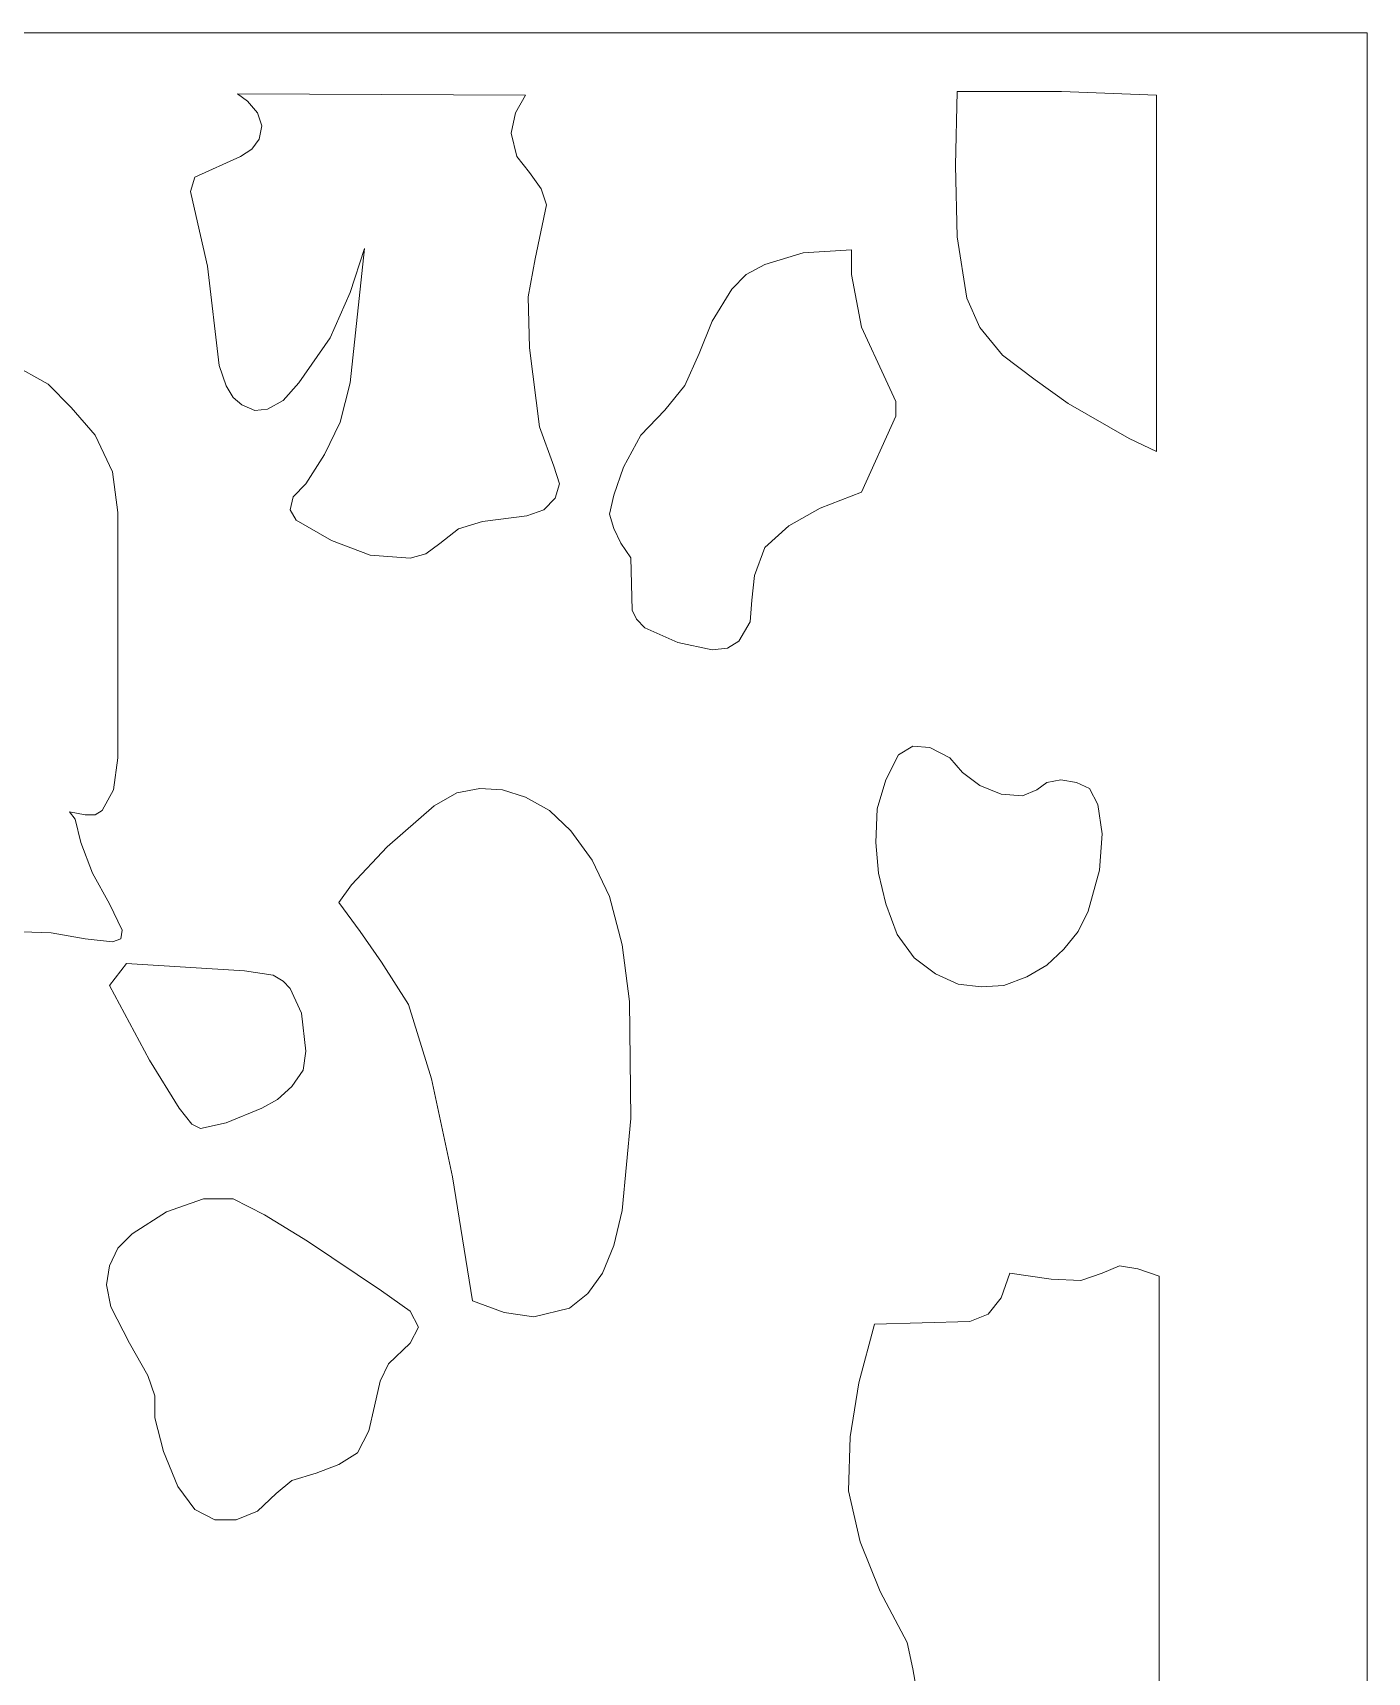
# Model space of a CAD drawing. Header units: centimetres. Extents: x 14.6 to 27.5, y -9.5 to 9.4.
# Drawn here: x 18.731 to 20.903, y 6.737 to 9.406 of the extents above; entities that cross this region are included whole.
import ezdxf

# ---------------------------------------------------------------- set-up
doc = ezdxf.new("R2010")
doc.units = ezdxf.units.CM
doc.header["$MEASUREMENT"] = 0
doc.layers.add('layer 1', color=7, linetype='Continuous')

msp = doc.modelspace()

# ---------------------------------------------------------------- linework, layer by layer
at = {"layer": 'layer 1', "color": 7, "lineweight": 9}
for points, knots in [([(20.90325, -9.49904), (20.90325, -9.49904), (14.60139, -9.50001), (14.60139, -9.50001), (14.60139, -9.50001), (14.60139, -9.50001), (14.60139, 9.40559), (14.60139, 9.40559), (14.60139, 9.40559), (14.60139, 9.40559), (20.90325, 9.40559), (20.90325, 9.40559), (20.90325, 9.40559), (20.90325, 9.40559), (20.90325, -9.49904), (20.90325, -9.49904)], [0, 0, 0, 0, 0.2, 0.2, 0.2, 0.2, 0.4, 0.4, 0.4, 0.4, 0.6, 0.6, 0.6, 0.6, 1, 1, 1, 1]), ([(19.17584, 8.67165), (19.17584, 8.67165), (19.20595, 8.7193), (19.20595, 8.7193), (19.20595, 8.7193), (19.20595, 8.7193), (19.2315, 8.7716), (19.2315, 8.7716), (19.2315, 8.7716), (19.2315, 8.7716), (19.24796, 8.83571), (19.24796, 8.83571), (19.24796, 8.83571), (19.24796, 8.83571), (19.27107, 9.05441), (19.27107, 9.05441), (19.27107, 9.05441), (19.27107, 9.05441), (19.24796, 8.98312), (19.24796, 8.98312), (19.24796, 8.98312), (19.24796, 8.98312), (19.2154, 8.90932), (19.2154, 8.90932), (19.2154, 8.90932), (19.2154, 8.90932), (19.16428, 8.83571), (19.16428, 8.83571), (19.16428, 8.83571), (19.16428, 8.83571), (19.13873, 8.80724), (19.13873, 8.80724), (19.13873, 8.80724), (19.13873, 8.80724), (19.11317, 8.79291), (19.11317, 8.79291), (19.11317, 8.79291), (19.11317, 8.79291), (19.09251, 8.79058), (19.09251, 8.79058), (19.09251, 8.79058), (19.09251, 8.79058), (19.07151, 8.80007), (19.07151, 8.80007), (19.07151, 8.80007), (19.07151, 8.80007), (19.0575, 8.81189), (19.0575, 8.81189), (19.0575, 8.81189), (19.0575, 8.81189), (19.04595, 8.83087), (19.04595, 8.83087), (19.04595, 8.83087), (19.04595, 8.83087), (19.0344, 8.86419), (19.0344, 8.86419), (19.0344, 8.86419), (19.0344, 8.86419), (19.01584, 9.02574), (19.01584, 9.02574), (19.01584, 9.02574), (19.01584, 9.02574), (18.99728, 9.10671), (18.99728, 9.10671), (18.99728, 9.10671), (18.99728, 9.10671), (18.98818, 9.147), (18.98818, 9.147), (18.98818, 9.147), (18.98818, 9.147), (18.99518, 9.17082), (18.99518, 9.17082), (18.99518, 9.17082), (18.99518, 9.17082), (19.06941, 9.20414), (19.06941, 9.20414), (19.06941, 9.20414), (19.06941, 9.20414), (19.08796, 9.21596), (19.08796, 9.21596), (19.08796, 9.21596), (19.08796, 9.21596), (19.09951, 9.23262), (19.09951, 9.23262), (19.09951, 9.23262), (19.09951, 9.23262), (19.10407, 9.25392), (19.10407, 9.25392), (19.10407, 9.25392), (19.10407, 9.25392), (19.09706, 9.27542), (19.09706, 9.27542), (19.09706, 9.27542), (19.09706, 9.27542), (19.08096, 9.29441), (19.08096, 9.29441), (19.08096, 9.29441), (19.08096, 9.29441), (19.0645, 9.30622), (19.0645, 9.30622), (19.0645, 9.30622), (19.0645, 9.30622), (19.53294, 9.3039), (19.53294, 9.3039), (19.53294, 9.3039), (19.53294, 9.3039), (19.51684, 9.27542), (19.51684, 9.27542), (19.51684, 9.27542), (19.51684, 9.27542), (19.50984, 9.24211), (19.50984, 9.24211), (19.50984, 9.24211), (19.50984, 9.24211), (19.51894, 9.20414), (19.51894, 9.20414), (19.51894, 9.20414), (19.51894, 9.20414), (19.53994, 9.17799), (19.53994, 9.17799), (19.53994, 9.17799), (19.53994, 9.17799), (19.5585, 9.15184), (19.5585, 9.15184), (19.5585, 9.15184), (19.5585, 9.15184), (19.5676, 9.12569), (19.5676, 9.12569), (19.5676, 9.12569), (19.5676, 9.12569), (19.54905, 9.03775), (19.54905, 9.03775), (19.54905, 9.03775), (19.54905, 9.03775), (19.53749, 8.97596), (19.53749, 8.97596), (19.53749, 8.97596), (19.53749, 8.97596), (19.53994, 8.89266), (19.53994, 8.89266), (19.53994, 8.89266), (19.53994, 8.89266), (19.55605, 8.76443), (19.55605, 8.76443), (19.55605, 8.76443), (19.55605, 8.76443), (19.57951, 8.70031), (19.57951, 8.70031), (19.57951, 8.70031), (19.57951, 8.70031), (19.58861, 8.67165), (19.58861, 8.67165), (19.58861, 8.67165), (19.58861, 8.67165), (19.58161, 8.64801), (19.58161, 8.64801), (19.58161, 8.64801), (19.58161, 8.64801), (19.56305, 8.62903), (19.56305, 8.62903), (19.56305, 8.62903), (19.56305, 8.62903), (19.53539, 8.61954), (19.53539, 8.61954), (19.53539, 8.61954), (19.53539, 8.61954), (19.46327, 8.61005), (19.46327, 8.61005), (19.46327, 8.61005), (19.46327, 8.61005), (19.42406, 8.59804), (19.42406, 8.59804), (19.42406, 8.59804), (19.42406, 8.59804), (19.39395, 8.57421), (19.39395, 8.57421), (19.39395, 8.57421), (19.39395, 8.57421), (19.37084, 8.55775), (19.37084, 8.55775), (19.37084, 8.55775), (19.37084, 8.55775), (19.34529, 8.55058), (19.34529, 8.55058), (19.34529, 8.55058), (19.34529, 8.55058), (19.28017, 8.55523), (19.28017, 8.55523), (19.28017, 8.55523), (19.28017, 8.55523), (19.2175, 8.57906), (19.2175, 8.57906), (19.2175, 8.57906), (19.2175, 8.57906), (19.15973, 8.61237), (19.15973, 8.61237), (19.15973, 8.61237), (19.15973, 8.61237), (19.15028, 8.62903), (19.15028, 8.62903), (19.15028, 8.62903), (19.15028, 8.62903), (19.15518, 8.65034), (19.15518, 8.65034), (19.15518, 8.65034), (19.15518, 8.65034), (19.17584, 8.67165), (19.17584, 8.67165)], [0, 0, 0, 0, 0.0188679, 0.0188679, 0.0188679, 0.0188679, 0.0377358, 0.0377358, 0.0377358, 0.0377358, 0.0566038, 0.0566038, 0.0566038, 0.0566038, 0.0754717, 0.0754717, 0.0754717, 0.0754717, 0.0943396, 0.0943396, 0.0943396, 0.0943396, 0.1132075, 0.1132075, 0.1132075, 0.1132075, 0.1320755, 0.1320755, 0.1320755, 0.1320755, 0.1509434, 0.1509434, 0.1509434, 0.1509434, 0.1698113, 0.1698113, 0.1698113, 0.1698113, 0.1886792, 0.1886792, 0.1886792, 0.1886792, 0.2075472, 0.2075472, 0.2075472, 0.2075472, 0.2264151, 0.2264151, 0.2264151, 0.2264151, 0.245283, 0.245283, 0.245283, 0.245283, 0.2641509, 0.2641509, 0.2641509, 0.2641509, 0.2830189, 0.2830189, 0.2830189, 0.2830189, 0.3018868, 0.3018868, 0.3018868, 0.3018868, 0.3207547, 0.3207547, 0.3207547, 0.3207547, 0.3396226, 0.3396226, 0.3396226, 0.3396226, 0.3584906, 0.3584906, 0.3584906, 0.3584906, 0.3773585, 0.3773585, 0.3773585, 0.3773585, 0.3962264, 0.3962264, 0.3962264, 0.3962264, 0.4150943, 0.4150943, 0.4150943, 0.4150943, 0.4339623, 0.4339623, 0.4339623, 0.4339623, 0.4528302, 0.4528302, 0.4528302, 0.4528302, 0.4716981, 0.4716981, 0.4716981, 0.4716981, 0.490566, 0.490566, 0.490566, 0.490566, 0.509434, 0.509434, 0.509434, 0.509434, 0.5283019, 0.5283019, 0.5283019, 0.5283019, 0.5471698, 0.5471698, 0.5471698, 0.5471698, 0.5660377, 0.5660377, 0.5660377, 0.5660377, 0.5849057, 0.5849057, 0.5849057, 0.5849057, 0.6037736, 0.6037736, 0.6037736, 0.6037736, 0.6226415, 0.6226415, 0.6226415, 0.6226415, 0.6415094, 0.6415094, 0.6415094, 0.6415094, 0.6603774, 0.6603774, 0.6603774, 0.6603774, 0.6792453, 0.6792453, 0.6792453, 0.6792453, 0.6981132, 0.6981132, 0.6981132, 0.6981132, 0.7169811, 0.7169811, 0.7169811, 0.7169811, 0.7358491, 0.7358491, 0.7358491, 0.7358491, 0.754717, 0.754717, 0.754717, 0.754717, 0.7735849, 0.7735849, 0.7735849, 0.7735849, 0.7924528, 0.7924528, 0.7924528, 0.7924528, 0.8113208, 0.8113208, 0.8113208, 0.8113208, 0.8301887, 0.8301887, 0.8301887, 0.8301887, 0.8490566, 0.8490566, 0.8490566, 0.8490566, 0.8679245, 0.8679245, 0.8679245, 0.8679245, 0.8867925, 0.8867925, 0.8867925, 0.8867925, 0.9056604, 0.9056604, 0.9056604, 0.9056604, 0.9245283, 0.9245283, 0.9245283, 0.9245283, 0.9433962, 0.9433962, 0.9433962, 0.9433962, 0.9622642, 0.9622642, 0.9622642, 0.9622642, 1, 1, 1, 1]), ([(20.56014, 9.3039), (20.56014, 9.3039), (20.56014, 8.72395), (20.56014, 8.72395), (20.56014, 8.72395), (20.56014, 8.72395), (20.51603, 8.74545), (20.51603, 8.74545), (20.51603, 8.74545), (20.51603, 8.74545), (20.41625, 8.8024), (20.41625, 8.8024), (20.41625, 8.8024), (20.41625, 8.8024), (20.36304, 8.84056), (20.36304, 8.84056), (20.36304, 8.84056), (20.36304, 8.84056), (20.30982, 8.88085), (20.30982, 8.88085), (20.30982, 8.88085), (20.30982, 8.88085), (20.27271, 8.92598), (20.27271, 8.92598), (20.27271, 8.92598), (20.27271, 8.92598), (20.2517, 8.97363), (20.2517, 8.97363), (20.2517, 8.97363), (20.2517, 8.97363), (20.2356, 9.07339), (20.2356, 9.07339), (20.2356, 9.07339), (20.2356, 9.07339), (20.23315, 9.18981), (20.23315, 9.18981), (20.23315, 9.18981), (20.23315, 9.18981), (20.23595, 9.31029), (20.23595, 9.31029), (20.23595, 9.31029), (20.23595, 9.31029), (20.4054, 9.31029), (20.4054, 9.31029), (20.4054, 9.31029), (20.4054, 9.31029), (20.56014, 9.3039), (20.56014, 9.3039)], [0, 0, 0, 0, 0.0769231, 0.0769231, 0.0769231, 0.0769231, 0.1538462, 0.1538462, 0.1538462, 0.1538462, 0.2307692, 0.2307692, 0.2307692, 0.2307692, 0.3076923, 0.3076923, 0.3076923, 0.3076923, 0.3846154, 0.3846154, 0.3846154, 0.3846154, 0.4615385, 0.4615385, 0.4615385, 0.4615385, 0.5384615, 0.5384615, 0.5384615, 0.5384615, 0.6153846, 0.6153846, 0.6153846, 0.6153846, 0.6923077, 0.6923077, 0.6923077, 0.6923077, 0.7692308, 0.7692308, 0.7692308, 0.7692308, 0.8461538, 0.8461538, 0.8461538, 0.8461538, 1, 1, 1, 1]), ([(19.88059, 8.41557), (19.88059, 8.41557), (19.89915, 8.44656), (19.89915, 8.44656), (19.89915, 8.44656), (19.89915, 8.44656), (19.9016, 8.4822), (19.9016, 8.4822), (19.9016, 8.4822), (19.9016, 8.4822), (19.90615, 8.52249), (19.90615, 8.52249), (19.90615, 8.52249), (19.90615, 8.52249), (19.92261, 8.56763), (19.92261, 8.56763), (19.92261, 8.56763), (19.92261, 8.56763), (19.96182, 8.60327), (19.96182, 8.60327), (19.96182, 8.60327), (19.96182, 8.60327), (20.01293, 8.63194), (20.01293, 8.63194), (20.01293, 8.63194), (20.01293, 8.63194), (20.08015, 8.65809), (20.08015, 8.65809), (20.08015, 8.65809), (20.08015, 8.65809), (20.13582, 8.78148), (20.13582, 8.78148), (20.13582, 8.78148), (20.13582, 8.78148), (20.13582, 8.8053), (20.13582, 8.8053), (20.13582, 8.8053), (20.13582, 8.8053), (20.11971, 8.84094), (20.11971, 8.84094), (20.11971, 8.84094), (20.11971, 8.84094), (20.08015, 8.92656), (20.08015, 8.92656), (20.08015, 8.92656), (20.08015, 8.92656), (20.06405, 9.01199), (20.06405, 9.01199), (20.06405, 9.01199), (20.06405, 9.01199), (20.06405, 9.05247), (20.06405, 9.05247), (20.06405, 9.05247), (20.06405, 9.05247), (19.98493, 9.04763), (19.98493, 9.04763), (19.98493, 9.04763), (19.98493, 9.04763), (19.92261, 9.02864), (19.92261, 9.02864), (19.92261, 9.02864), (19.92261, 9.02864), (19.8925, 9.01199), (19.8925, 9.01199), (19.8925, 9.01199), (19.8925, 9.01199), (19.86904, 8.98835), (19.86904, 8.98835), (19.86904, 8.98835), (19.86904, 8.98835), (19.83683, 8.93605), (19.83683, 8.93605), (19.83683, 8.93605), (19.83683, 8.93605), (19.81583, 8.88375), (19.81583, 8.88375), (19.81583, 8.88375), (19.81583, 8.88375), (19.79272, 8.83145), (19.79272, 8.83145), (19.79272, 8.83145), (19.79272, 8.83145), (19.76016, 8.79116), (19.76016, 8.79116), (19.76016, 8.79116), (19.76016, 8.79116), (19.72095, 8.75068), (19.72095, 8.75068), (19.72095, 8.75068), (19.72095, 8.75068), (19.69294, 8.69838), (19.69294, 8.69838), (19.69294, 8.69838), (19.69294, 8.69838), (19.67683, 8.65324), (19.67683, 8.65324), (19.67683, 8.65324), (19.67683, 8.65324), (19.66983, 8.62225), (19.66983, 8.62225), (19.66983, 8.62225), (19.66983, 8.62225), (19.67683, 8.59862), (19.67683, 8.59862), (19.67683, 8.59862), (19.67683, 8.59862), (19.68839, 8.57479), (19.68839, 8.57479), (19.68839, 8.57479), (19.68839, 8.57479), (19.70449, 8.55097), (19.70449, 8.55097), (19.70449, 8.55097), (19.70449, 8.55097), (19.70694, 8.46554), (19.70694, 8.46554), (19.70694, 8.46554), (19.70694, 8.46554), (19.71395, 8.45121), (19.71395, 8.45121), (19.71395, 8.45121), (19.71395, 8.45121), (19.7276, 8.43707), (19.7276, 8.43707), (19.7276, 8.43707), (19.7276, 8.43707), (19.78117, 8.41324), (19.78117, 8.41324), (19.78117, 8.41324), (19.78117, 8.41324), (19.83683, 8.40143), (19.83683, 8.40143), (19.83683, 8.40143), (19.83683, 8.40143), (19.86204, 8.40375), (19.86204, 8.40375), (19.86204, 8.40375), (19.86204, 8.40375), (19.88059, 8.41557), (19.88059, 8.41557)], [0, 0, 0, 0, 0.0277778, 0.0277778, 0.0277778, 0.0277778, 0.0555556, 0.0555556, 0.0555556, 0.0555556, 0.0833333, 0.0833333, 0.0833333, 0.0833333, 0.1111111, 0.1111111, 0.1111111, 0.1111111, 0.1388889, 0.1388889, 0.1388889, 0.1388889, 0.1666667, 0.1666667, 0.1666667, 0.1666667, 0.1944444, 0.1944444, 0.1944444, 0.1944444, 0.2222222, 0.2222222, 0.2222222, 0.2222222, 0.25, 0.25, 0.25, 0.25, 0.2777778, 0.2777778, 0.2777778, 0.2777778, 0.3055556, 0.3055556, 0.3055556, 0.3055556, 0.3333333, 0.3333333, 0.3333333, 0.3333333, 0.3611111, 0.3611111, 0.3611111, 0.3611111, 0.3888889, 0.3888889, 0.3888889, 0.3888889, 0.4166667, 0.4166667, 0.4166667, 0.4166667, 0.4444444, 0.4444444, 0.4444444, 0.4444444, 0.4722222, 0.4722222, 0.4722222, 0.4722222, 0.5, 0.5, 0.5, 0.5, 0.5277778, 0.5277778, 0.5277778, 0.5277778, 0.5555556, 0.5555556, 0.5555556, 0.5555556, 0.5833333, 0.5833333, 0.5833333, 0.5833333, 0.6111111, 0.6111111, 0.6111111, 0.6111111, 0.6388889, 0.6388889, 0.6388889, 0.6388889, 0.6666667, 0.6666667, 0.6666667, 0.6666667, 0.6944444, 0.6944444, 0.6944444, 0.6944444, 0.7222222, 0.7222222, 0.7222222, 0.7222222, 0.75, 0.75, 0.75, 0.75, 0.7777778, 0.7777778, 0.7777778, 0.7777778, 0.8055556, 0.8055556, 0.8055556, 0.8055556, 0.8333333, 0.8333333, 0.8333333, 0.8333333, 0.8611111, 0.8611111, 0.8611111, 0.8611111, 0.8888889, 0.8888889, 0.8888889, 0.8888889, 0.9166667, 0.9166667, 0.9166667, 0.9166667, 0.9444444, 0.9444444, 0.9444444, 0.9444444, 1, 1, 1, 1]), ([(18.47353, 8.29915), (18.47353, 8.29915), (18.45252, 8.32763), (18.45252, 8.32763), (18.45252, 8.32763), (18.45252, 8.32763), (18.42697, 8.34661), (18.42697, 8.34661), (18.42697, 8.34661), (18.42697, 8.34661), (18.3713, 8.36811), (18.3713, 8.36811), (18.3713, 8.36811), (18.3713, 8.36811), (18.32509, 8.39426), (18.32509, 8.39426), (18.32509, 8.39426), (18.32509, 8.39426), (18.30863, 8.41789), (18.30863, 8.41789), (18.30863, 8.41789), (18.30863, 8.41789), (18.29953, 8.45121), (18.29953, 8.45121), (18.29953, 8.45121), (18.29953, 8.45121), (18.30653, 8.50351), (18.30653, 8.50351), (18.30653, 8.50351), (18.30653, 8.50351), (18.32964, 8.57247), (18.32964, 8.57247), (18.32964, 8.57247), (18.32964, 8.57247), (18.40631, 8.72937), (18.40631, 8.72937), (18.40631, 8.72937), (18.40631, 8.72937), (18.5243, 8.92424), (18.5243, 8.92424), (18.5243, 8.92424), (18.5243, 8.92424), (18.61952, 8.89557), (18.61952, 8.89557), (18.61952, 8.89557), (18.61952, 8.89557), (18.69585, 8.86709), (18.69585, 8.86709), (18.69585, 8.86709), (18.69585, 8.86709), (18.75641, 8.83378), (18.75641, 8.83378), (18.75641, 8.83378), (18.75641, 8.83378), (18.79352, 8.79581), (18.79352, 8.79581), (18.79352, 8.79581), (18.79352, 8.79581), (18.83274, 8.75068), (18.83274, 8.75068), (18.83274, 8.75068), (18.83274, 8.75068), (18.86074, 8.69121), (18.86074, 8.69121), (18.86074, 8.69121), (18.86074, 8.69121), (18.86985, 8.62477), (18.86985, 8.62477), (18.86985, 8.62477), (18.86985, 8.62477), (18.86985, 8.29431), (18.86985, 8.29431), (18.86985, 8.29431), (18.86985, 8.29431), (18.86985, 8.22554), (18.86985, 8.22554), (18.86985, 8.22554), (18.86985, 8.22554), (18.86284, 8.17324), (18.86284, 8.17324), (18.86284, 8.17324), (18.86284, 8.17324), (18.84429, 8.13993), (18.84429, 8.13993), (18.84429, 8.13993), (18.84429, 8.13993), (18.83274, 8.13276), (18.83274, 8.13276), (18.83274, 8.13276), (18.83274, 8.13276), (18.81663, 8.13276), (18.81663, 8.13276), (18.81663, 8.13276), (18.81663, 8.13276), (18.79107, 8.1376), (18.79107, 8.1376), (18.79107, 8.1376), (18.79107, 8.1376), (18.80018, 8.12579), (18.80018, 8.12579), (18.80018, 8.12579), (18.80018, 8.12579), (18.80963, 8.08763), (18.80963, 8.08763), (18.80963, 8.08763), (18.80963, 8.08763), (18.82818, 8.03784), (18.82818, 8.03784), (18.82818, 8.03784), (18.82818, 8.03784), (18.85584, 7.98787), (18.85584, 7.98787), (18.85584, 7.98787), (18.85584, 7.98787), (18.87685, 7.94506), (18.87685, 7.94506), (18.87685, 7.94506), (18.87685, 7.94506), (18.8744, 7.93072), (18.8744, 7.93072), (18.8744, 7.93072), (18.8744, 7.93072), (18.86074, 7.92608), (18.86074, 7.92608), (18.86074, 7.92608), (18.86074, 7.92608), (18.81663, 7.93072), (18.81663, 7.93072), (18.81663, 7.93072), (18.81663, 7.93072), (18.76096, 7.94041), (18.76096, 7.94041), (18.76096, 7.94041), (18.76096, 7.94041), (18.6983, 7.94273), (18.6983, 7.94273), (18.6983, 7.94273), (18.6983, 7.94273), (18.67064, 7.93557), (18.67064, 7.93557), (18.67064, 7.93557), (18.67064, 7.93557), (18.64718, 7.92123), (18.64718, 7.92123), (18.64718, 7.92123), (18.64718, 7.92123), (18.60097, 7.88559), (18.60097, 7.88559), (18.60097, 7.88559), (18.60097, 7.88559), (18.5523, 7.86661), (18.5523, 7.86661), (18.5523, 7.86661), (18.5523, 7.86661), (18.51519, 7.86428), (18.51519, 7.86428), (18.51519, 7.86428), (18.51519, 7.86428), (18.50119, 7.87145), (18.50119, 7.87145), (18.50119, 7.87145), (18.50119, 7.87145), (18.49419, 7.88559), (18.49419, 7.88559), (18.49419, 7.88559), (18.49419, 7.88559), (18.47108, 7.9284), (18.47108, 7.9284), (18.47108, 7.9284), (18.47108, 7.9284), (18.43397, 7.9807), (18.43397, 7.9807), (18.43397, 7.9807), (18.43397, 7.9807), (18.3853, 8.04249), (18.3853, 8.04249), (18.3853, 8.04249), (18.3853, 8.04249), (18.40631, 8.06864), (18.40631, 8.06864), (18.40631, 8.06864), (18.40631, 8.06864), (18.44797, 8.13528), (18.44797, 8.13528), (18.44797, 8.13528), (18.44797, 8.13528), (18.47808, 8.21838), (18.47808, 8.21838), (18.47808, 8.21838), (18.47808, 8.21838), (18.48263, 8.26119), (18.48263, 8.26119), (18.48263, 8.26119), (18.48263, 8.26119), (18.47353, 8.29915), (18.47353, 8.29915)], [0, 0, 0, 0, 0.02, 0.02, 0.02, 0.02, 0.04, 0.04, 0.04, 0.04, 0.06, 0.06, 0.06, 0.06, 0.08, 0.08, 0.08, 0.08, 0.1, 0.1, 0.1, 0.1, 0.12, 0.12, 0.12, 0.12, 0.14, 0.14, 0.14, 0.14, 0.16, 0.16, 0.16, 0.16, 0.18, 0.18, 0.18, 0.18, 0.2, 0.2, 0.2, 0.2, 0.22, 0.22, 0.22, 0.22, 0.24, 0.24, 0.24, 0.24, 0.26, 0.26, 0.26, 0.26, 0.28, 0.28, 0.28, 0.28, 0.3, 0.3, 0.3, 0.3, 0.32, 0.32, 0.32, 0.32, 0.34, 0.34, 0.34, 0.34, 0.36, 0.36, 0.36, 0.36, 0.38, 0.38, 0.38, 0.38, 0.4, 0.4, 0.4, 0.4, 0.42, 0.42, 0.42, 0.42, 0.44, 0.44, 0.44, 0.44, 0.46, 0.46, 0.46, 0.46, 0.48, 0.48, 0.48, 0.48, 0.5, 0.5, 0.5, 0.5, 0.52, 0.52, 0.52, 0.52, 0.54, 0.54, 0.54, 0.54, 0.56, 0.56, 0.56, 0.56, 0.58, 0.58, 0.58, 0.58, 0.6, 0.6, 0.6, 0.6, 0.62, 0.62, 0.62, 0.62, 0.64, 0.64, 0.64, 0.64, 0.66, 0.66, 0.66, 0.66, 0.68, 0.68, 0.68, 0.68, 0.7, 0.7, 0.7, 0.7, 0.72, 0.72, 0.72, 0.72, 0.74, 0.74, 0.74, 0.74, 0.76, 0.76, 0.76, 0.76, 0.78, 0.78, 0.78, 0.78, 0.8, 0.8, 0.8, 0.8, 0.82, 0.82, 0.82, 0.82, 0.84, 0.84, 0.84, 0.84, 0.86, 0.86, 0.86, 0.86, 0.88, 0.88, 0.88, 0.88, 0.9, 0.9, 0.9, 0.9, 0.92, 0.92, 0.92, 0.92, 0.94, 0.94, 0.94, 0.94, 0.96, 0.96, 0.96, 0.96, 1, 1, 1, 1]), ([(20.20059, 7.87378), (20.20059, 7.87378), (20.2377, 7.85712), (20.2377, 7.85712), (20.2377, 7.85712), (20.2377, 7.85712), (20.27481, 7.85247), (20.27481, 7.85247), (20.27481, 7.85247), (20.27481, 7.85247), (20.31192, 7.85479), (20.31192, 7.85479), (20.31192, 7.85479), (20.31192, 7.85479), (20.34903, 7.86893), (20.34903, 7.86893), (20.34903, 7.86893), (20.34903, 7.86893), (20.38159, 7.88811), (20.38159, 7.88811), (20.38159, 7.88811), (20.38159, 7.88811), (20.40925, 7.91426), (20.40925, 7.91426), (20.40925, 7.91426), (20.40925, 7.91426), (20.43271, 7.94273), (20.43271, 7.94273), (20.43271, 7.94273), (20.43271, 7.94273), (20.44881, 7.97605), (20.44881, 7.97605), (20.44881, 7.97605), (20.44881, 7.97605), (20.46737, 8.04249), (20.46737, 8.04249), (20.46737, 8.04249), (20.46737, 8.04249), (20.47192, 8.10196), (20.47192, 8.10196), (20.47192, 8.10196), (20.47192, 8.10196), (20.46492, 8.14942), (20.46492, 8.14942), (20.46492, 8.14942), (20.46492, 8.14942), (20.45126, 8.17557), (20.45126, 8.17557), (20.45126, 8.17557), (20.45126, 8.17557), (20.43026, 8.18506), (20.43026, 8.18506), (20.43026, 8.18506), (20.43026, 8.18506), (20.4047, 8.1899), (20.4047, 8.1899), (20.4047, 8.1899), (20.4047, 8.1899), (20.38159, 8.18506), (20.38159, 8.18506), (20.38159, 8.18506), (20.38159, 8.18506), (20.36549, 8.17324), (20.36549, 8.17324), (20.36549, 8.17324), (20.36549, 8.17324), (20.34203, 8.16375), (20.34203, 8.16375), (20.34203, 8.16375), (20.34203, 8.16375), (20.30737, 8.16608), (20.30737, 8.16608), (20.30737, 8.16608), (20.30737, 8.16608), (20.27271, 8.18041), (20.27271, 8.18041), (20.27271, 8.18041), (20.27271, 8.18041), (20.2447, 8.20172), (20.2447, 8.20172), (20.2447, 8.20172), (20.2447, 8.20172), (20.22405, 8.22554), (20.22405, 8.22554), (20.22405, 8.22554), (20.22405, 8.22554), (20.19149, 8.2422), (20.19149, 8.2422), (20.19149, 8.2422), (20.19149, 8.2422), (20.16348, 8.24453), (20.16348, 8.24453), (20.16348, 8.24453), (20.16348, 8.24453), (20.14037, 8.23019), (20.14037, 8.23019), (20.14037, 8.23019), (20.14037, 8.23019), (20.11971, 8.1899), (20.11971, 8.1899), (20.11971, 8.1899), (20.11971, 8.1899), (20.10571, 8.14225), (20.10571, 8.14225), (20.10571, 8.14225), (20.10571, 8.14225), (20.10326, 8.08763), (20.10326, 8.08763), (20.10326, 8.08763), (20.10326, 8.08763), (20.10781, 8.03784), (20.10781, 8.03784), (20.10781, 8.03784), (20.10781, 8.03784), (20.11971, 7.98787), (20.11971, 7.98787), (20.11971, 7.98787), (20.11971, 7.98787), (20.13827, 7.93789), (20.13827, 7.93789), (20.13827, 7.93789), (20.13827, 7.93789), (20.16593, 7.89993), (20.16593, 7.89993), (20.16593, 7.89993), (20.16593, 7.89993), (20.20059, 7.87378), (20.20059, 7.87378)], [0, 0, 0, 0, 0.030303, 0.030303, 0.030303, 0.030303, 0.0606061, 0.0606061, 0.0606061, 0.0606061, 0.0909091, 0.0909091, 0.0909091, 0.0909091, 0.1212121, 0.1212121, 0.1212121, 0.1212121, 0.1515152, 0.1515152, 0.1515152, 0.1515152, 0.1818182, 0.1818182, 0.1818182, 0.1818182, 0.2121212, 0.2121212, 0.2121212, 0.2121212, 0.2424242, 0.2424242, 0.2424242, 0.2424242, 0.2727273, 0.2727273, 0.2727273, 0.2727273, 0.3030303, 0.3030303, 0.3030303, 0.3030303, 0.3333333, 0.3333333, 0.3333333, 0.3333333, 0.3636364, 0.3636364, 0.3636364, 0.3636364, 0.3939394, 0.3939394, 0.3939394, 0.3939394, 0.4242424, 0.4242424, 0.4242424, 0.4242424, 0.4545455, 0.4545455, 0.4545455, 0.4545455, 0.4848485, 0.4848485, 0.4848485, 0.4848485, 0.5151515, 0.5151515, 0.5151515, 0.5151515, 0.5454545, 0.5454545, 0.5454545, 0.5454545, 0.5757576, 0.5757576, 0.5757576, 0.5757576, 0.6060606, 0.6060606, 0.6060606, 0.6060606, 0.6363636, 0.6363636, 0.6363636, 0.6363636, 0.6666667, 0.6666667, 0.6666667, 0.6666667, 0.6969697, 0.6969697, 0.6969697, 0.6969697, 0.7272727, 0.7272727, 0.7272727, 0.7272727, 0.7575758, 0.7575758, 0.7575758, 0.7575758, 0.7878788, 0.7878788, 0.7878788, 0.7878788, 0.8181818, 0.8181818, 0.8181818, 0.8181818, 0.8484848, 0.8484848, 0.8484848, 0.8484848, 0.8787879, 0.8787879, 0.8787879, 0.8787879, 0.9090909, 0.9090909, 0.9090909, 0.9090909, 0.9393939, 0.9393939, 0.9393939, 0.9393939, 1, 1, 1, 1]), ([(19.44717, 7.34147), (19.44717, 7.34147), (19.41461, 7.54351), (19.41461, 7.54351), (19.41461, 7.54351), (19.41461, 7.54351), (19.37995, 7.70273), (19.37995, 7.70273), (19.37995, 7.70273), (19.37995, 7.70273), (19.34284, 7.8238), (19.34284, 7.8238), (19.34284, 7.8238), (19.34284, 7.8238), (19.29872, 7.89276), (19.29872, 7.89276), (19.29872, 7.89276), (19.29872, 7.89276), (19.26406, 7.94273), (19.26406, 7.94273), (19.26406, 7.94273), (19.26406, 7.94273), (19.2294, 7.99019), (19.2294, 7.99019), (19.2294, 7.99019), (19.2294, 7.99019), (19.25006, 8.01867), (19.25006, 8.01867), (19.25006, 8.01867), (19.25006, 8.01867), (19.30818, 8.08046), (19.30818, 8.08046), (19.30818, 8.08046), (19.30818, 8.08046), (19.3845, 8.14709), (19.3845, 8.14709), (19.3845, 8.14709), (19.3845, 8.14709), (19.42161, 8.1684), (19.42161, 8.1684), (19.42161, 8.1684), (19.42161, 8.1684), (19.45872, 8.17557), (19.45872, 8.17557), (19.45872, 8.17557), (19.45872, 8.17557), (19.49583, 8.17324), (19.49583, 8.17324), (19.49583, 8.17324), (19.49583, 8.17324), (19.53294, 8.16123), (19.53294, 8.16123), (19.53294, 8.16123), (19.53294, 8.16123), (19.5725, 8.13993), (19.5725, 8.13993), (19.5725, 8.13993), (19.5725, 8.13993), (19.60716, 8.10661), (19.60716, 8.10661), (19.60716, 8.10661), (19.60716, 8.10661), (19.64182, 8.05915), (19.64182, 8.05915), (19.64182, 8.05915), (19.64182, 8.05915), (19.66983, 7.99968), (19.66983, 7.99968), (19.66983, 7.99968), (19.66983, 7.99968), (19.69049, 7.92123), (19.69049, 7.92123), (19.69049, 7.92123), (19.69049, 7.92123), (19.70239, 7.82864), (19.70239, 7.82864), (19.70239, 7.82864), (19.70239, 7.82864), (19.70449, 7.63842), (19.70449, 7.63842), (19.70449, 7.63842), (19.70449, 7.63842), (19.69049, 7.48888), (19.69049, 7.48888), (19.69049, 7.48888), (19.69049, 7.48888), (19.67683, 7.43174), (19.67683, 7.43174), (19.67683, 7.43174), (19.67683, 7.43174), (19.65828, 7.38661), (19.65828, 7.38661), (19.65828, 7.38661), (19.65828, 7.38661), (19.63482, 7.35329), (19.63482, 7.35329), (19.63482, 7.35329), (19.63482, 7.35329), (19.60471, 7.32966), (19.60471, 7.32966), (19.60471, 7.32966), (19.60471, 7.32966), (19.54695, 7.31532), (19.54695, 7.31532), (19.54695, 7.31532), (19.54695, 7.31532), (19.49828, 7.32249), (19.49828, 7.32249), (19.49828, 7.32249), (19.49828, 7.32249), (19.44717, 7.34147), (19.44717, 7.34147)], [0, 0, 0, 0, 0.0344828, 0.0344828, 0.0344828, 0.0344828, 0.0689655, 0.0689655, 0.0689655, 0.0689655, 0.1034483, 0.1034483, 0.1034483, 0.1034483, 0.137931, 0.137931, 0.137931, 0.137931, 0.1724138, 0.1724138, 0.1724138, 0.1724138, 0.2068966, 0.2068966, 0.2068966, 0.2068966, 0.2413793, 0.2413793, 0.2413793, 0.2413793, 0.2758621, 0.2758621, 0.2758621, 0.2758621, 0.3103448, 0.3103448, 0.3103448, 0.3103448, 0.3448276, 0.3448276, 0.3448276, 0.3448276, 0.3793103, 0.3793103, 0.3793103, 0.3793103, 0.4137931, 0.4137931, 0.4137931, 0.4137931, 0.4482759, 0.4482759, 0.4482759, 0.4482759, 0.4827586, 0.4827586, 0.4827586, 0.4827586, 0.5172414, 0.5172414, 0.5172414, 0.5172414, 0.5517241, 0.5517241, 0.5517241, 0.5517241, 0.5862069, 0.5862069, 0.5862069, 0.5862069, 0.6206897, 0.6206897, 0.6206897, 0.6206897, 0.6551724, 0.6551724, 0.6551724, 0.6551724, 0.6896552, 0.6896552, 0.6896552, 0.6896552, 0.7241379, 0.7241379, 0.7241379, 0.7241379, 0.7586207, 0.7586207, 0.7586207, 0.7586207, 0.7931034, 0.7931034, 0.7931034, 0.7931034, 0.8275862, 0.8275862, 0.8275862, 0.8275862, 0.862069, 0.862069, 0.862069, 0.862069, 0.8965517, 0.8965517, 0.8965517, 0.8965517, 0.9310345, 0.9310345, 0.9310345, 0.9310345, 1, 1, 1, 1]), ([(18.85584, 7.85479), (18.85584, 7.85479), (18.92096, 7.73353), (18.92096, 7.73353), (18.92096, 7.73353), (18.92096, 7.73353), (18.96963, 7.65508), (18.96963, 7.65508), (18.96963, 7.65508), (18.96963, 7.65508), (18.99028, 7.62893), (18.99028, 7.62893), (18.99028, 7.62893), (18.99028, 7.62893), (19.00429, 7.62196), (19.00429, 7.62196), (19.00429, 7.62196), (19.00429, 7.62196), (19.04595, 7.63145), (19.04595, 7.63145), (19.04595, 7.63145), (19.04595, 7.63145), (19.10407, 7.65508), (19.10407, 7.65508), (19.10407, 7.65508), (19.10407, 7.65508), (19.12962, 7.66942), (19.12962, 7.66942), (19.12962, 7.66942), (19.12962, 7.66942), (19.15273, 7.69072), (19.15273, 7.69072), (19.15273, 7.69072), (19.15273, 7.69072), (19.17129, 7.71687), (19.17129, 7.71687), (19.17129, 7.71687), (19.17129, 7.71687), (19.17584, 7.74787), (19.17584, 7.74787), (19.17584, 7.74787), (19.17584, 7.74787), (19.16883, 7.80966), (19.16883, 7.80966), (19.16883, 7.80966), (19.16883, 7.80966), (19.15028, 7.84995), (19.15028, 7.84995), (19.15028, 7.84995), (19.15028, 7.84995), (19.13873, 7.86196), (19.13873, 7.86196), (19.13873, 7.86196), (19.13873, 7.86196), (19.12262, 7.87145), (19.12262, 7.87145), (19.12262, 7.87145), (19.12262, 7.87145), (19.07606, 7.87862), (19.07606, 7.87862), (19.07606, 7.87862), (19.07606, 7.87862), (18.88385, 7.89043), (18.88385, 7.89043), (18.88385, 7.89043), (18.88385, 7.89043), (18.85584, 7.85479), (18.85584, 7.85479)], [0, 0, 0, 0, 0.0555556, 0.0555556, 0.0555556, 0.0555556, 0.1111111, 0.1111111, 0.1111111, 0.1111111, 0.1666667, 0.1666667, 0.1666667, 0.1666667, 0.2222222, 0.2222222, 0.2222222, 0.2222222, 0.2777778, 0.2777778, 0.2777778, 0.2777778, 0.3333333, 0.3333333, 0.3333333, 0.3333333, 0.3888889, 0.3888889, 0.3888889, 0.3888889, 0.4444444, 0.4444444, 0.4444444, 0.4444444, 0.5, 0.5, 0.5, 0.5, 0.5555556, 0.5555556, 0.5555556, 0.5555556, 0.6111111, 0.6111111, 0.6111111, 0.6111111, 0.6666667, 0.6666667, 0.6666667, 0.6666667, 0.7222222, 0.7222222, 0.7222222, 0.7222222, 0.7777778, 0.7777778, 0.7777778, 0.7777778, 0.8333333, 0.8333333, 0.8333333, 0.8333333, 0.8888889, 0.8888889, 0.8888889, 0.8888889, 1, 1, 1, 1]), ([(18.93006, 7.18709), (18.93006, 7.18709), (18.91851, 7.22022), (18.91851, 7.22022), (18.91851, 7.22022), (18.91851, 7.22022), (18.8884, 7.27252), (18.8884, 7.27252), (18.8884, 7.27252), (18.8884, 7.27252), (18.85829, 7.33198), (18.85829, 7.33198), (18.85829, 7.33198), (18.85829, 7.33198), (18.85129, 7.36762), (18.85129, 7.36762), (18.85129, 7.36762), (18.85129, 7.36762), (18.85584, 7.39842), (18.85584, 7.39842), (18.85584, 7.39842), (18.85584, 7.39842), (18.86985, 7.42709), (18.86985, 7.42709), (18.86985, 7.42709), (18.86985, 7.42709), (18.89295, 7.45072), (18.89295, 7.45072), (18.89295, 7.45072), (18.89295, 7.45072), (18.94862, 7.48637), (18.94862, 7.48637), (18.94862, 7.48637), (18.94862, 7.48637), (19.00884, 7.50787), (19.00884, 7.50787), (19.00884, 7.50787), (19.00884, 7.50787), (19.0575, 7.50787), (19.0575, 7.50787), (19.0575, 7.50787), (19.0575, 7.50787), (19.10862, 7.48172), (19.10862, 7.48172), (19.10862, 7.48172), (19.10862, 7.48172), (19.17829, 7.43891), (19.17829, 7.43891), (19.17829, 7.43891), (19.17829, 7.43891), (19.29872, 7.35813), (19.29872, 7.35813), (19.29872, 7.35813), (19.29872, 7.35813), (19.34529, 7.32482), (19.34529, 7.32482), (19.34529, 7.32482), (19.34529, 7.32482), (19.35894, 7.29867), (19.35894, 7.29867), (19.35894, 7.29867), (19.35894, 7.29867), (19.34529, 7.27252), (19.34529, 7.27252), (19.34529, 7.27252), (19.34529, 7.27252), (19.31028, 7.2392), (19.31028, 7.2392), (19.31028, 7.2392), (19.31028, 7.2392), (19.29662, 7.21072), (19.29662, 7.21072), (19.29662, 7.21072), (19.29662, 7.21072), (19.28717, 7.17043), (19.28717, 7.17043), (19.28717, 7.17043), (19.28717, 7.17043), (19.27807, 7.12995), (19.27807, 7.12995), (19.27807, 7.12995), (19.27807, 7.12995), (19.25951, 7.09431), (19.25951, 7.09431), (19.25951, 7.09431), (19.25951, 7.09431), (19.2294, 7.07532), (19.2294, 7.07532), (19.2294, 7.07532), (19.2294, 7.07532), (19.19229, 7.06099), (19.19229, 7.06099), (19.19229, 7.06099), (19.19229, 7.06099), (19.15273, 7.04917), (19.15273, 7.04917), (19.15273, 7.04917), (19.15273, 7.04917), (19.12717, 7.02787), (19.12717, 7.02787), (19.12717, 7.02787), (19.12717, 7.02787), (19.09706, 6.9992), (19.09706, 6.9992), (19.09706, 6.9992), (19.09706, 6.9992), (19.0624, 6.98506), (19.0624, 6.98506), (19.0624, 6.98506), (19.0624, 6.98506), (19.02739, 6.98506), (19.02739, 6.98506), (19.02739, 6.98506), (19.02739, 6.98506), (18.99518, 7.00172), (18.99518, 7.00172), (18.99518, 7.00172), (18.99518, 7.00172), (18.96718, 7.03968), (18.96718, 7.03968), (18.96718, 7.03968), (18.96718, 7.03968), (18.94407, 7.09663), (18.94407, 7.09663), (18.94407, 7.09663), (18.94407, 7.09663), (18.93006, 7.15145), (18.93006, 7.15145), (18.93006, 7.15145), (18.93006, 7.15145), (18.93006, 7.18709), (18.93006, 7.18709)], [0, 0, 0, 0, 0.0294118, 0.0294118, 0.0294118, 0.0294118, 0.0588235, 0.0588235, 0.0588235, 0.0588235, 0.0882353, 0.0882353, 0.0882353, 0.0882353, 0.1176471, 0.1176471, 0.1176471, 0.1176471, 0.1470588, 0.1470588, 0.1470588, 0.1470588, 0.1764706, 0.1764706, 0.1764706, 0.1764706, 0.2058824, 0.2058824, 0.2058824, 0.2058824, 0.2352941, 0.2352941, 0.2352941, 0.2352941, 0.2647059, 0.2647059, 0.2647059, 0.2647059, 0.2941176, 0.2941176, 0.2941176, 0.2941176, 0.3235294, 0.3235294, 0.3235294, 0.3235294, 0.3529412, 0.3529412, 0.3529412, 0.3529412, 0.3823529, 0.3823529, 0.3823529, 0.3823529, 0.4117647, 0.4117647, 0.4117647, 0.4117647, 0.4411765, 0.4411765, 0.4411765, 0.4411765, 0.4705882, 0.4705882, 0.4705882, 0.4705882, 0.5, 0.5, 0.5, 0.5, 0.5294118, 0.5294118, 0.5294118, 0.5294118, 0.5588235, 0.5588235, 0.5588235, 0.5588235, 0.5882353, 0.5882353, 0.5882353, 0.5882353, 0.6176471, 0.6176471, 0.6176471, 0.6176471, 0.6470588, 0.6470588, 0.6470588, 0.6470588, 0.6764706, 0.6764706, 0.6764706, 0.6764706, 0.7058824, 0.7058824, 0.7058824, 0.7058824, 0.7352941, 0.7352941, 0.7352941, 0.7352941, 0.7647059, 0.7647059, 0.7647059, 0.7647059, 0.7941176, 0.7941176, 0.7941176, 0.7941176, 0.8235294, 0.8235294, 0.8235294, 0.8235294, 0.8529412, 0.8529412, 0.8529412, 0.8529412, 0.8823529, 0.8823529, 0.8823529, 0.8823529, 0.9117647, 0.9117647, 0.9117647, 0.9117647, 0.9411765, 0.9411765, 0.9411765, 0.9411765, 1, 1, 1, 1]), ([(20.5647, 6.39096), (20.5647, 6.39096), (20.5647, 7.38196), (20.5647, 7.38196), (20.5647, 7.38196), (20.5647, 7.38196), (20.53004, 7.39377), (20.53004, 7.39377), (20.53004, 7.39377), (20.53004, 7.39377), (20.49993, 7.39842), (20.49993, 7.39842), (20.49993, 7.39842), (20.49993, 7.39842), (20.47192, 7.38661), (20.47192, 7.38661), (20.47192, 7.38661), (20.47192, 7.38661), (20.43726, 7.37479), (20.43726, 7.37479), (20.43726, 7.37479), (20.43726, 7.37479), (20.38859, 7.37712), (20.38859, 7.37712), (20.38859, 7.37712), (20.38859, 7.37712), (20.32137, 7.38661), (20.32137, 7.38661), (20.32137, 7.38661), (20.32137, 7.38661), (20.30737, 7.34632), (20.30737, 7.34632), (20.30737, 7.34632), (20.30737, 7.34632), (20.28636, 7.32017), (20.28636, 7.32017), (20.28636, 7.32017), (20.28636, 7.32017), (20.25626, 7.30816), (20.25626, 7.30816), (20.25626, 7.30816), (20.25626, 7.30816), (20.10116, 7.30351), (20.10116, 7.30351), (20.10116, 7.30351), (20.10116, 7.30351), (20.0756, 7.2084), (20.0756, 7.2084), (20.0756, 7.2084), (20.0756, 7.2084), (20.0616, 7.12046), (20.0616, 7.12046), (20.0616, 7.12046), (20.0616, 7.12046), (20.05915, 7.03252), (20.05915, 7.03252), (20.05915, 7.03252), (20.05915, 7.03252), (20.0777, 6.94942), (20.0777, 6.94942), (20.0777, 6.94942), (20.0777, 6.94942), (20.11026, 6.86864), (20.11026, 6.86864), (20.11026, 6.86864), (20.11026, 6.86864), (20.15438, 6.78535), (20.15438, 6.78535), (20.15438, 6.78535), (20.15438, 6.78535), (20.16348, 6.74254), (20.16348, 6.74254), (20.16348, 6.74254), (20.16348, 6.74254), (20.17048, 6.70225), (20.17048, 6.70225), (20.17048, 6.70225), (20.17048, 6.70225), (20.17048, 6.65711), (20.17048, 6.65711), (20.17048, 6.65711), (20.17048, 6.65711), (20.15893, 6.61431), (20.15893, 6.61431), (20.15893, 6.61431), (20.15893, 6.61431), (20.14282, 6.5715), (20.14282, 6.5715), (20.14282, 6.5715), (20.14282, 6.5715), (20.12427, 6.53818), (20.12427, 6.53818), (20.12427, 6.53818), (20.12427, 6.53818), (20.11726, 6.51455), (20.11726, 6.51455), (20.11726, 6.51455), (20.11726, 6.51455), (20.12427, 6.50506), (20.12427, 6.50506), (20.12427, 6.50506), (20.12427, 6.50506), (20.14037, 6.50021), (20.14037, 6.50021), (20.14037, 6.50021), (20.14037, 6.50021), (20.19394, 6.49557), (20.19394, 6.49557), (20.19394, 6.49557), (20.19394, 6.49557), (20.26326, 6.4884), (20.26326, 6.4884), (20.26326, 6.4884), (20.26326, 6.4884), (20.32137, 6.47639), (20.32137, 6.47639), (20.32137, 6.47639), (20.32137, 6.47639), (20.46037, 6.41711), (20.46037, 6.41711), (20.46037, 6.41711), (20.46037, 6.41711), (20.53004, 6.39329), (20.53004, 6.39329), (20.53004, 6.39329), (20.53004, 6.39329), (20.5647, 6.39096), (20.5647, 6.39096)], [0, 0, 0, 0, 0.030303, 0.030303, 0.030303, 0.030303, 0.0606061, 0.0606061, 0.0606061, 0.0606061, 0.0909091, 0.0909091, 0.0909091, 0.0909091, 0.1212121, 0.1212121, 0.1212121, 0.1212121, 0.1515152, 0.1515152, 0.1515152, 0.1515152, 0.1818182, 0.1818182, 0.1818182, 0.1818182, 0.2121212, 0.2121212, 0.2121212, 0.2121212, 0.2424242, 0.2424242, 0.2424242, 0.2424242, 0.2727273, 0.2727273, 0.2727273, 0.2727273, 0.3030303, 0.3030303, 0.3030303, 0.3030303, 0.3333333, 0.3333333, 0.3333333, 0.3333333, 0.3636364, 0.3636364, 0.3636364, 0.3636364, 0.3939394, 0.3939394, 0.3939394, 0.3939394, 0.4242424, 0.4242424, 0.4242424, 0.4242424, 0.4545455, 0.4545455, 0.4545455, 0.4545455, 0.4848485, 0.4848485, 0.4848485, 0.4848485, 0.5151515, 0.5151515, 0.5151515, 0.5151515, 0.5454545, 0.5454545, 0.5454545, 0.5454545, 0.5757576, 0.5757576, 0.5757576, 0.5757576, 0.6060606, 0.6060606, 0.6060606, 0.6060606, 0.6363636, 0.6363636, 0.6363636, 0.6363636, 0.6666667, 0.6666667, 0.6666667, 0.6666667, 0.6969697, 0.6969697, 0.6969697, 0.6969697, 0.7272727, 0.7272727, 0.7272727, 0.7272727, 0.7575758, 0.7575758, 0.7575758, 0.7575758, 0.7878788, 0.7878788, 0.7878788, 0.7878788, 0.8181818, 0.8181818, 0.8181818, 0.8181818, 0.8484848, 0.8484848, 0.8484848, 0.8484848, 0.8787879, 0.8787879, 0.8787879, 0.8787879, 0.9090909, 0.9090909, 0.9090909, 0.9090909, 0.9393939, 0.9393939, 0.9393939, 0.9393939, 1, 1, 1, 1])]:
    msp.add_open_spline(points, degree=3, knots=knots, dxfattribs=at)

doc.saveas('drawing.dxf')
